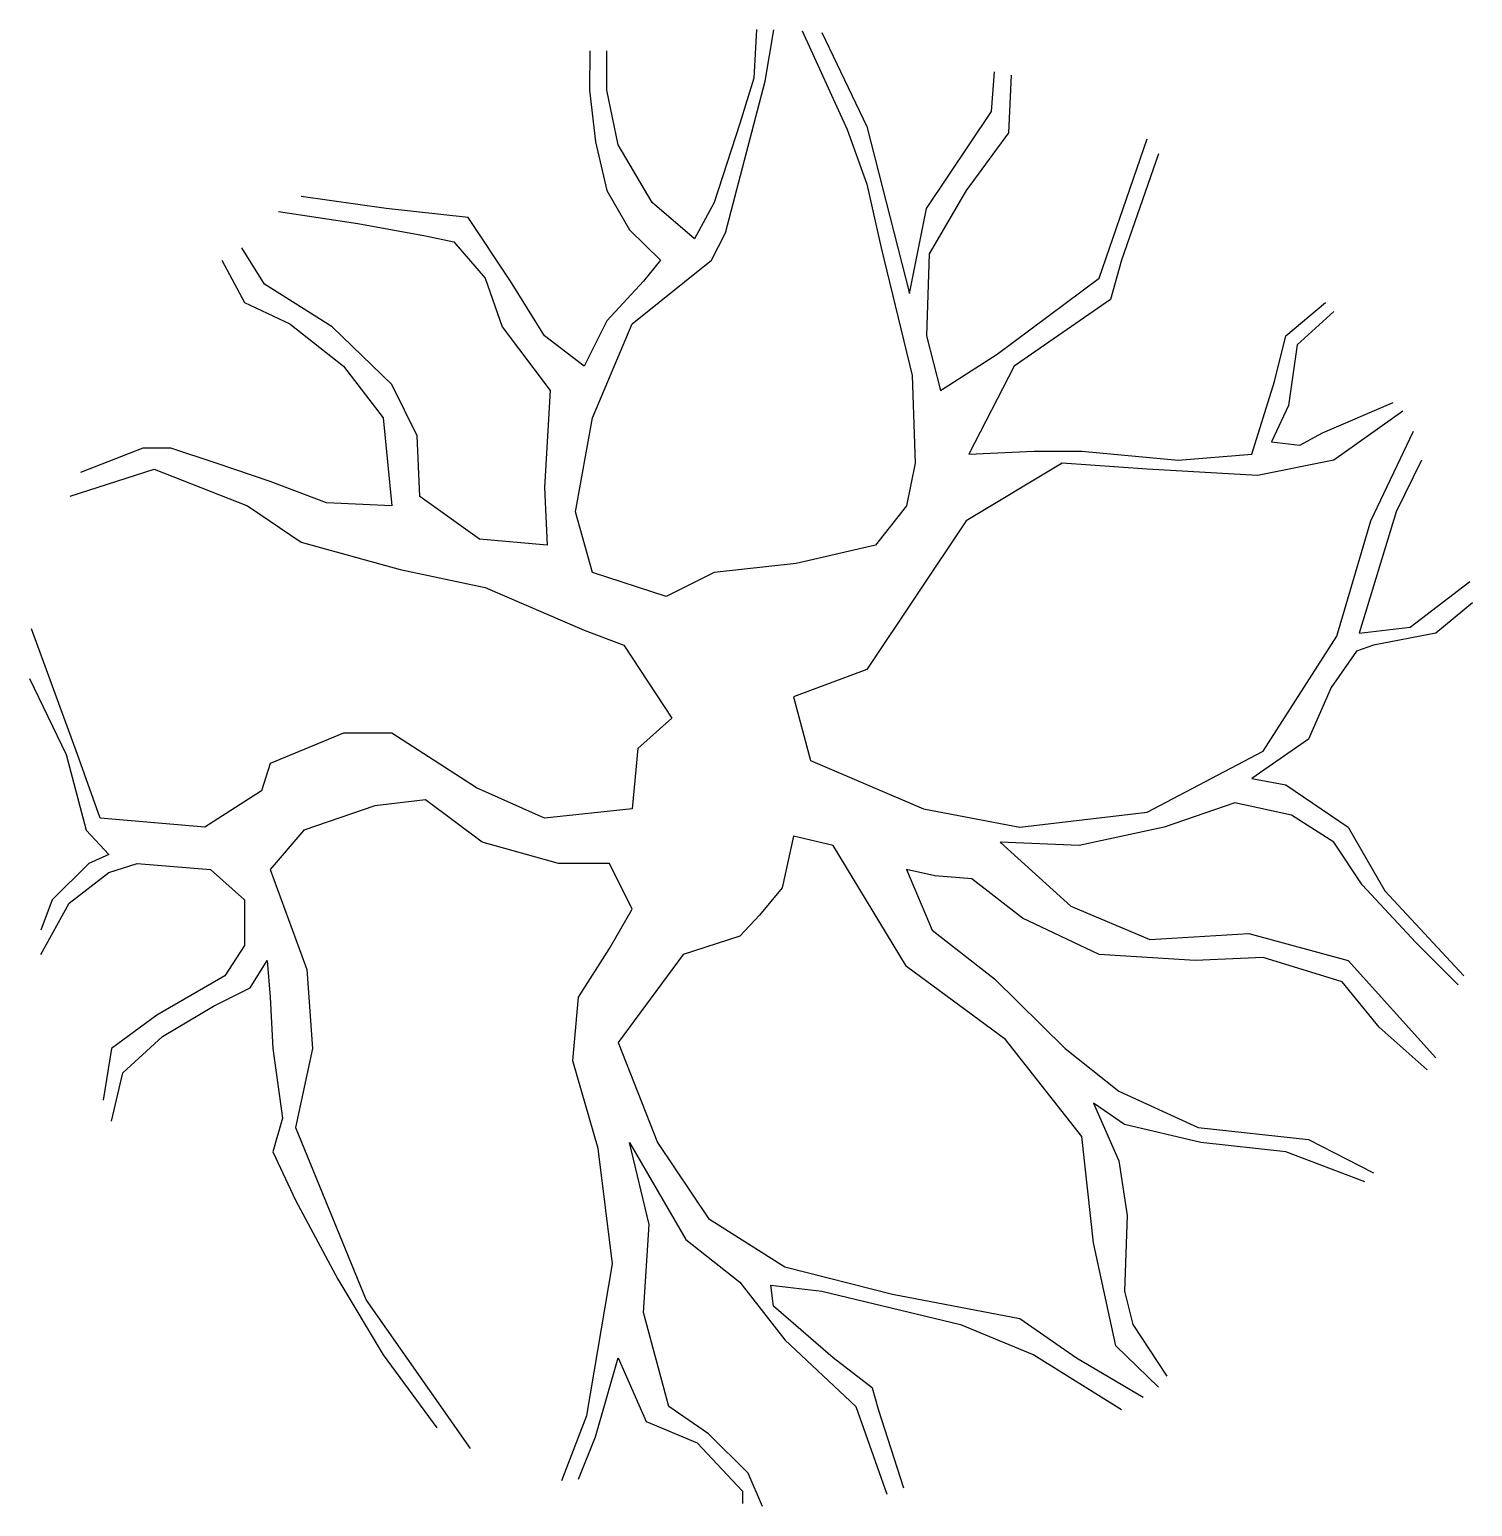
# Model space of a CAD drawing. Header units: millimetres. Extents: x 309.27 to 311.24, y 2571.42 to 2573.44.
import ezdxf

# ---------------------------------------------------------------- set-up
doc = ezdxf.new("R2010")
doc.units = ezdxf.units.MM
doc.header["$LTSCALE"] = 10
doc.layers.add('Vegetais', color=94, linetype='Continuous')

msp = doc.modelspace()

# ---------------------------------------------------------------- linework, layer by layer
at = {"layer": 'Vegetais', "color": 34}
for points in [[(310.3254, 2573.4407), (310.3869, 2573.3058), (310.414, 2573.2311), (310.4334, 2573.144), (310.4759, 2572.9699), (310.4798, 2572.8498), (310.4682, 2572.7917), (310.4256, 2572.7378), (310.3173, 2572.7129), (310.2051, 2572.7005), (310.1393, 2572.6674), (310.0387, 2572.7005), (310.0155, 2572.7834), (310.0387, 2572.9119), (310.0929, 2573.0404), (310.2012, 2573.1275), (310.2205, 2573.1648), (310.2747, 2573.3721), (310.2865, 2573.4423)], [(310.2631, 2573.4426), (310.2592, 2573.3762), (310.2399, 2573.3141), (310.2051, 2573.2063), (310.178, 2573.1565), (310.12, 2573.2063), (310.0735, 2573.2851), (310.058, 2573.3596), (310.058, 2573.4136)], [(310.3521, 2573.4384), (310.414, 2573.3099), (310.4721, 2573.0819), (310.4953, 2573.198), (310.5842, 2573.3306), (310.5882, 2573.3846)], [(310.0348, 2573.4136), (310.0346, 2573.3596), (310.0426, 2573.2891), (310.058, 2573.2228), (310.089, 2573.169), (310.1315, 2573.1275), (310.1084, 2573.0985), (310.058, 2573.0446), (310.0271, 2572.9824), (309.9729, 2573.0239), (309.9265, 2573.0985), (309.8684, 2573.1855), (309.7563, 2573.198), (309.6402, 2573.2146)], [(310.6113, 2573.3804), (310.6075, 2573.3016), (310.5494, 2573.2228), (310.4992, 2573.1358), (310.4953, 2573.0239), (310.5146, 2572.9493), (310.592, 2572.999), (310.7313, 2573.1027), (310.7971, 2573.2933)], [(310.8126, 2573.2726), (310.7622, 2573.1275), (310.7468, 2573.0736), (310.6152, 2572.9824), (310.5533, 2572.8622), (310.6423, 2572.8663), (310.708, 2572.8663), (310.8396, 2572.8539), (310.9402, 2572.8622), (310.9712, 2572.9617), (310.9867, 2573.0239), (311.0409, 2573.0695)], [(309.6092, 2573.1938), (309.7175, 2573.1773), (309.8104, 2573.1607), (309.8491, 2573.1524), (309.8917, 2573.1027), (309.9149, 2573.0363), (309.9807, 2572.9493), (309.9729, 2572.8166), (309.9768, 2572.7378), (309.884, 2572.7461), (309.8027, 2572.8042), (309.7988, 2572.8871), (309.764, 2572.9576), (309.6827, 2573.0363), (309.5899, 2573.0944), (309.5589, 2573.144)], [(309.5319, 2573.1275), (309.5628, 2573.0695), (309.6247, 2573.0404), (309.6982, 2572.9824), (309.7524, 2572.9119), (309.764, 2572.7917), (309.675, 2572.7958), (309.5976, 2572.8248), (309.5241, 2572.8498), (309.4622, 2572.8705), (309.4235, 2572.8705), (309.3384, 2572.8373)], [(311.0524, 2573.057), (311.0021, 2573.0114), (310.9905, 2572.9285), (310.9673, 2572.8788), (311.006, 2572.8746), (311.037, 2572.8912), (311.1337, 2572.9326)], [(311.1466, 2572.9208), (311.0524, 2572.8539), (310.948, 2572.8332), (310.7971, 2572.8415), (310.681, 2572.8498), (310.5494, 2572.771), (310.414, 2572.5678), (310.3134, 2572.5305), (310.3367, 2572.4435), (310.4914, 2572.3772), (310.623, 2572.3522), (310.7971, 2572.373), (310.9557, 2572.456), (311.0563, 2572.6134), (311.1028, 2572.771), (311.1612, 2572.8934)], [(311.1724, 2572.8539), (311.1376, 2572.7834), (311.0872, 2572.6176), (311.1569, 2572.6259), (311.2382, 2572.6881)], [(309.3242, 2572.8047), (309.439, 2572.8415), (309.5667, 2572.7917), (309.6402, 2572.742), (309.7756, 2572.7047), (309.8917, 2572.6797), (310.0271, 2572.6217), (310.0813, 2572.601), (310.1471, 2572.5015), (310.1006, 2572.46), (310.0929, 2572.3772), (310.0929, 2572.3772), (309.9729, 2572.3647), (309.8801, 2572.4062), (309.764, 2572.4808), (309.6982, 2572.4808), (309.5976, 2572.4393), (309.586, 2572.402), (309.5086, 2572.3522), (309.3654, 2572.3647), (309.3345, 2572.4518), (309.2714, 2572.6234)], [(311.242, 2572.6591), (311.1917, 2572.6176), (311.1066, 2572.601), (311.0834, 2572.5927), (311.0486, 2572.543), (311.0176, 2572.4725), (310.9402, 2572.4187), (310.9867, 2572.4103), (311.0718, 2572.3522), (311.1221, 2572.2652), (311.2304, 2572.1491)], [(309.2687, 2572.5554), (309.319, 2572.4518), (309.3461, 2572.3482), (309.3771, 2572.3149), (309.35, 2572.3026), (309.2996, 2572.2528), (309.2842, 2572.2113)], [(309.9968, 2571.4594), (310.0309, 2571.5481), (310.0658, 2571.7553), (310.0465, 2571.9129), (310.0117, 2572.033), (310.0194, 2572.1201), (310.0619, 2572.1865), (310.0929, 2572.2404), (310.0619, 2572.3026), (309.9923, 2572.3026), (309.8878, 2572.3316), (309.8104, 2572.3896), (309.7408, 2572.3813), (309.644, 2572.3482), (309.5976, 2572.2942), (309.6479, 2572.1575), (309.6557, 2572.0497), (309.6325, 2571.9419), (309.7292, 2571.7055), (309.8711, 2571.5028)], [(311.2226, 2572.1367), (311.1646, 2572.1948), (311.0911, 2572.2736), (311.0524, 2572.3316), (310.9944, 2572.3689), (310.917, 2572.3854), (310.8203, 2572.3522), (310.7042, 2572.3274), (310.5959, 2572.3316), (310.6926, 2572.2445), (310.8009, 2572.1989), (310.9363, 2572.2071), (311.0718, 2572.1699), (311.1917, 2572.0372)], [(310.8128, 2571.5867), (310.7545, 2571.6434), (310.7236, 2571.7843), (310.708, 2571.9294), (310.6036, 2572.0621), (310.4682, 2572.1616), (310.3676, 2572.3274), (310.3134, 2572.3399), (310.2979, 2572.2694), (310.267, 2572.2321), (310.2399, 2572.2031), (310.1625, 2572.1781), (310.0735, 2572.058), (310.1277, 2571.9211), (310.1973, 2571.8175), (310.3018, 2571.7512), (310.4488, 2571.7138), (310.623, 2571.6807), (310.7003, 2571.6268), (310.7916, 2571.5733)], [(309.2842, 2572.1781), (309.3229, 2572.2486), (309.3771, 2572.2901), (309.4158, 2572.3026), (309.5163, 2572.2942), (309.5628, 2572.2528), (309.5628, 2572.1906), (309.5357, 2572.1491), (309.4429, 2572.0953), (309.3809, 2572.0497), (309.3694, 2571.9792)], [(311.1801, 2572.0207), (311.1143, 2572.0787), (311.064, 2572.1408), (310.9557, 2572.174), (310.8628, 2572.1699), (310.7313, 2572.1781), (310.6268, 2572.2279), (310.5572, 2572.2818), (310.5069, 2572.2859), (310.4682, 2572.2942), (310.503, 2572.2113), (310.5882, 2572.145), (310.6849, 2572.0497), (310.7584, 2571.9916), (310.8667, 2571.9419), (311.0176, 2571.9253), (311.1066, 2571.8797)], [(309.3809, 2571.9502), (309.3964, 2572.0165), (309.4506, 2572.0662), (309.5202, 2572.1077), (309.5705, 2572.1326), (309.5938, 2572.1699), (309.5976, 2572.1201), (309.6015, 2572.0497), (309.6148, 2571.9543), (309.6015, 2571.9087), (309.6325, 2571.8424), (309.6905, 2571.7346), (309.7524, 2571.6309), (309.8259, 2571.5314)], [(311.095, 2571.8673), (310.9867, 2571.9087), (310.8705, 2571.9211), (310.7661, 2571.946), (310.7236, 2571.975), (310.7584, 2571.8963), (310.77, 2571.8216), (310.7661, 2571.718), (310.7777, 2571.6724), (310.8242, 2571.6019)], [(310.2709, 2571.4237), (310.2515, 2571.4693), (310.1973, 2571.5231), (310.1432, 2571.5604), (310.1084, 2571.689), (310.1161, 2571.8092), (310.089, 2571.9211), (310.1663, 2571.7885), (310.2399, 2571.7305), (310.3018, 2571.6517), (310.3986, 2571.5604), (310.4411, 2571.4403)], [(310.4643, 2571.4485), (310.4295, 2571.5563), (310.4217, 2571.5854), (310.3676, 2571.6268), (310.2863, 2571.6973), (310.2825, 2571.7263), (310.3521, 2571.718), (310.5417, 2571.6724), (310.6423, 2571.6309), (310.7622, 2571.5563)], [(310.0194, 2571.461), (310.0426, 2571.5191), (310.0735, 2571.6268), (310.1122, 2571.5397), (310.1819, 2571.5107), (310.2438, 2571.4444), (310.2438, 2571.4278)]]:
    msp.add_lwpolyline(points, dxfattribs=at)

doc.saveas('drawing.dxf')
